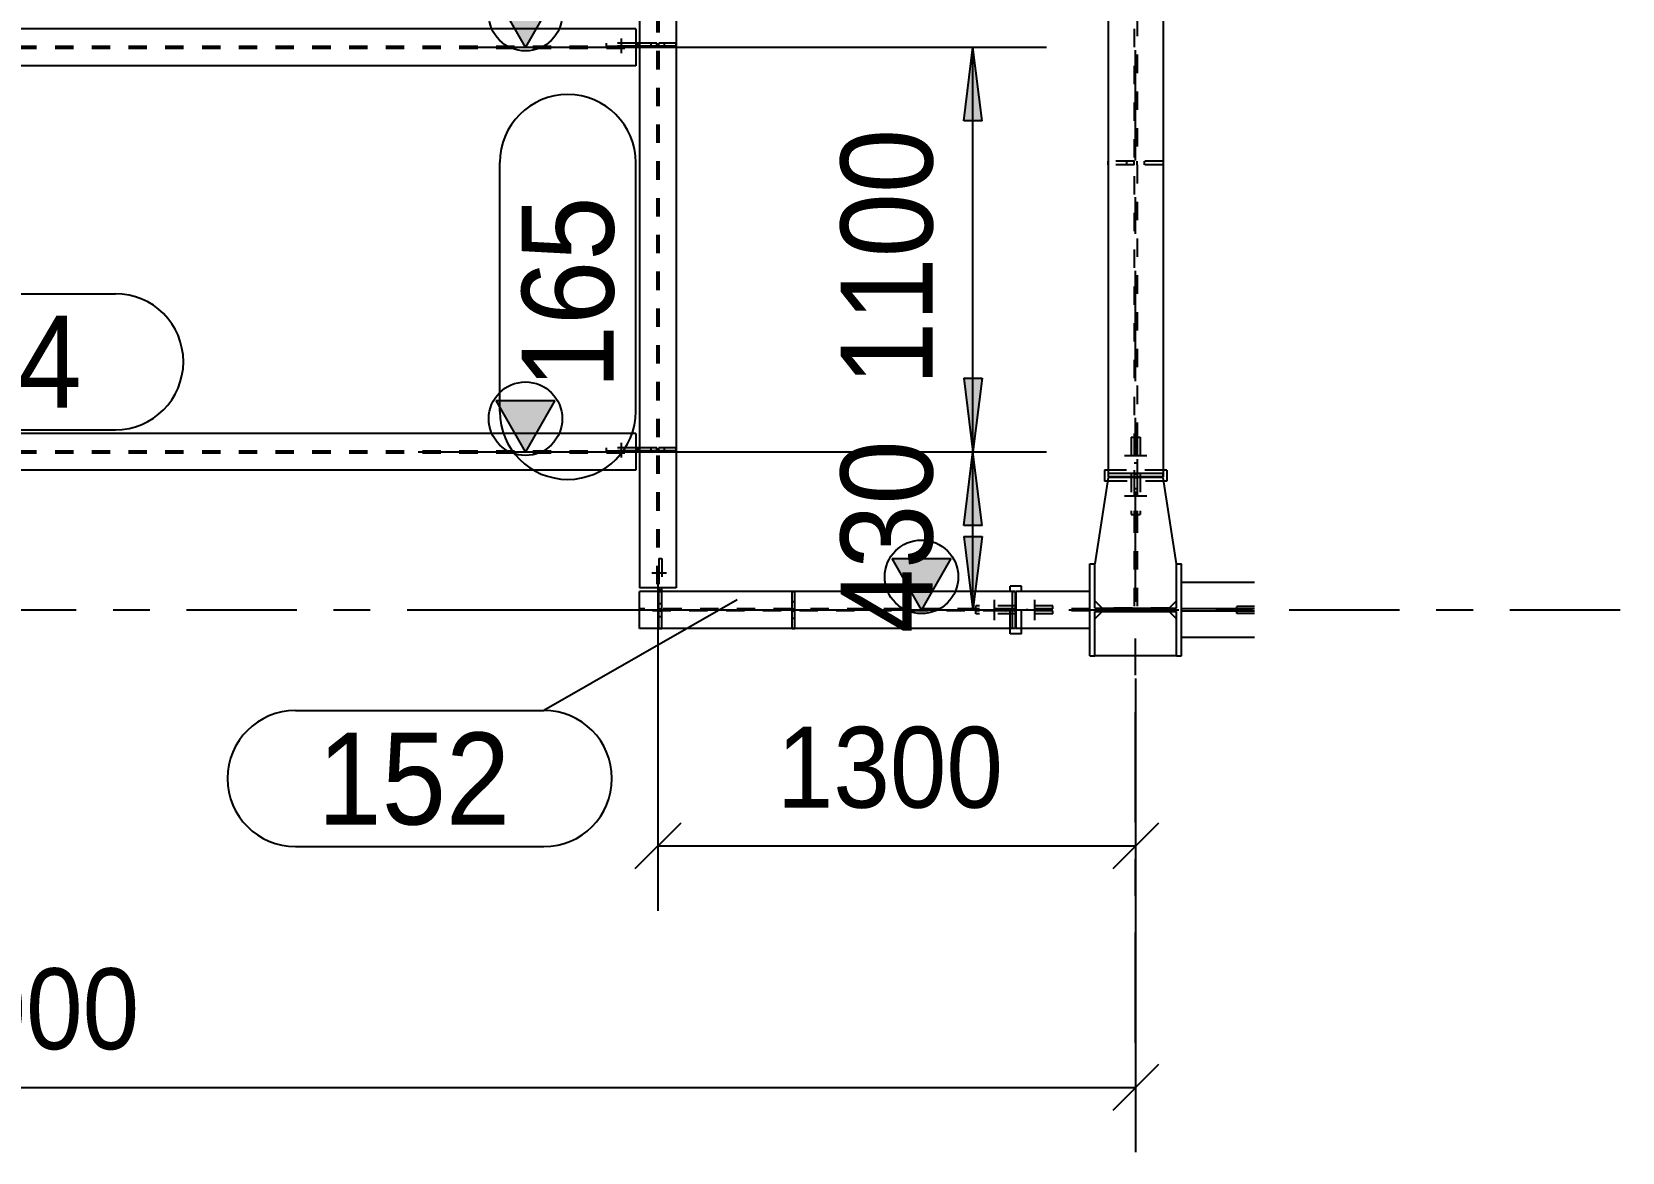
# Model space of a CAD drawing. Header units: millimetres. Extents: x 0 to 594, y 0 to 420.
# Drawn here: x 105.61 to 148.88, y 170.39 to 200.86 of the extents above; entities that cross this region are included whole.
import ezdxf

# ---------------------------------------------------------------- set-up
doc = ezdxf.new("R2010")
doc.units = ezdxf.units.MM
doc.header["$MEASUREMENT"] = 0
for name, pattern in [('XKITLINE00', [0]), ('XKITLINE02', [4, 2, -2]), ('XKITLINE03', [6, 3, -1, 1, -1]), ('XKITLINE04', [3, 0.5, -0.5, 0.5, -0.5, 0.5, -0.5])]:
    doc.linetypes.add(name, pattern=pattern)
for name, color, linetype in [('dimension', 7, 'Continuous'), ('grid', 7, 'Continuous'), ('mark', 7, 'Continuous'), ('part1', 7, 'Continuous')]:
    doc.layers.add(name, color=color, linetype=linetype)
doc.styles.add('STYLE_1', font='ARIAL.TTF', dxfattribs={"height": 0.2})

# ---------------------------------------------------------------- blocks, each defined once
blk = doc.blocks.new('*D210')
at = {"layer": 'dimension', "color": 1, "linetype": 'XKITLINE00'}
for p, q in [((162.078, 1316.238), (162.078, 1309.543)), ((162.7, 1311.925), (161.456, 1310.68)), ((102.078, 1311.303), (162.078, 1311.303))]:
    blk.add_line(p, q, dxfattribs=at)
at = {"layer": 'dimension', "color": 1, "style": 'STYLE_1', "width": 0.9}
blk.add_text('6000', height=2.2, dxfattribs=at).set_placement((128.815, 1312.343))
blk = doc.blocks.new('*D211')
at = {"layer": 'dimension', "color": 1, "linetype": 'XKITLINE00'}
for p, q in [((149.078, 1325.323), (149.078, 1316.11)), ((162.078, 1322.42), (162.078, 1316.11)), ((149.7, 1318.493), (148.456, 1317.248)), ((162.7, 1318.493), (161.456, 1317.248)), ((149.078, 1317.87), (162.078, 1317.87))]:
    blk.add_line(p, q, dxfattribs=at)
at = {"layer": 'dimension', "color": 1, "style": 'STYLE_1', "width": 0.9}
blk.add_text('1300', height=2.2, dxfattribs=at).set_placement((152.315, 1318.91))
blk = doc.blocks.new('*D214')
at = {"layer": 'grid', "color": 4, "linetype": 'XKITLINE00'}
for p, q in [((158.631, 1374.879), (165.525, 1374.879)), ((158.631, 1369.879), (165.525, 1369.879))]:
    blk.add_line(p, q, dxfattribs=at)
at = {"layer": 'grid', "color": 4, "linetype": 'XKITLINE03'}
blk.add_line((162.078, 1312.512), (162.078, 1368.879), dxfattribs=at)
at = {"layer": 'grid', "color": 4, "linetype": 'XKITLINE00'}
for centre, start, end in [((158.631, 1372.379), 90, -90), ((165.525, 1372.379), -90, 90)]:
    blk.add_arc(centre, 2.5, start, end, dxfattribs=at)
at = {"layer": 'grid', "color": 4, "style": 'STYLE_1', "width": 0.9}
blk.add_text('S2', height=3, dxfattribs=at).set_placement((159.631, 1370.879))
blk = doc.blocks.new('*D215')
at = {"layer": 'grid', "color": 4, "linetype": 'XKITLINE03'}
blk.add_line((88.256, 1324.287), (175.314, 1324.287), dxfattribs=at)
blk = doc.blocks.new('*D217')
at = {"layer": 'part1', "color": 0, "linetype": 'XKITLINE00'}
for p, q in [((160.828, 1323.037), (160.828, 1325.537)), ((160.828, 1325.537), (160.968, 1325.537)), ((160.968, 1324.332), (160.968, 1325.537)), ((163.188, 1325.537), (163.328, 1325.537)), ((163.188, 1324.332), (163.188, 1325.537)), ((163.328, 1323.037), (163.328, 1325.537)), ((160.968, 1324.332), (163.188, 1324.332)), ((160.968, 1324.242), (163.188, 1324.242)), ((160.968, 1323.037), (160.968, 1324.242)), ((163.188, 1323.037), (163.188, 1324.242)), ((160.828, 1323.037), (160.968, 1323.037)), ((163.188, 1323.037), (163.328, 1323.037))]:
    blk.add_line(p, q, dxfattribs=at)
blk = doc.blocks.new('*D229')
at = {"layer": 'part1', "color": 0, "linetype": 'XKITLINE00'}
for p, q in [((149.578, 1357.487), (148.578, 1357.487)), ((148.578, 1357.487), (148.578, 1354.817)), ((149.578, 1357.487), (149.578, 1354.817)), ((149.078, 1354.487), (148.278, 1355.887)), ((148.278, 1355.887), (149.878, 1355.887)), ((149.878, 1355.887), (149.078, 1354.487)), ((148.578, 1354.087), (148.578, 1343.087)), ((149.578, 1354.087), (149.578, 1343.087)), ((148.578, 1342.357), (148.578, 1324.887)), ((149.578, 1342.357), (149.578, 1324.887)), ((149.578, 1324.887), (148.578, 1324.887))]:
    blk.add_line(p, q, dxfattribs=at)
at = {"layer": 'part1', "color": 2, "linetype": 'XKITLINE04'}
for p, q in [((149.051, 1357.487), (149.051, 1324.887)), ((149.106, 1357.487), (149.106, 1324.887)), ((148.578, 1354.817), (148.578, 1354.087)), ((149.578, 1354.817), (149.578, 1354.087)), ((148.578, 1343.087), (148.578, 1342.357)), ((149.578, 1343.087), (149.578, 1342.357))]:
    blk.add_line(p, q, dxfattribs=at)
at = {"layer": 'part1', "color": 0, "linetype": 'XKITLINE00'}
blk.add_circle((149.078, 1355.387), 1, dxfattribs=at)
at = {"layer": 'part1', "color": 0}
blk.add_solid([(148.278, 1355.887), (149.878, 1355.887), (148.278, 1355.887), (149.078, 1354.487)], dxfattribs=at)
blk = doc.blocks.new('*D230')
at = {"layer": 'part1', "color": 0, "linetype": 'XKITLINE00'}
for p, q in [((145.478, 1328.587), (144.678, 1329.987)), ((144.678, 1329.987), (146.278, 1329.987)), ((146.278, 1329.987), (145.478, 1328.587)), ((113.678, 1329.087), (113.678, 1328.087)), ((148.478, 1329.087), (113.678, 1329.087)), ((148.478, 1329.087), (148.478, 1328.087)), ((148.478, 1328.087), (113.678, 1328.087))]:
    blk.add_line(p, q, dxfattribs=at)
at = {"layer": 'part1', "color": 2, "linetype": 'XKITLINE04'}
for p, q in [((113.678, 1328.615), (148.478, 1328.615)), ((113.678, 1328.56), (148.478, 1328.56))]:
    blk.add_line(p, q, dxfattribs=at)
at = {"layer": 'part1', "color": 0, "linetype": 'XKITLINE00'}
blk.add_circle((145.478, 1329.487), 1, dxfattribs=at)
at = {"layer": 'part1', "color": 0}
blk.add_solid([(144.678, 1329.987), (146.278, 1329.987), (144.678, 1329.987), (145.478, 1328.587)], dxfattribs=at)
blk = doc.blocks.new('*D231')
at = {"layer": 'part1', "color": 0, "linetype": 'XKITLINE00'}
for p, q in [((145.478, 1339.587), (144.678, 1340.987)), ((144.678, 1340.987), (146.278, 1340.987)), ((146.278, 1340.987), (145.478, 1339.587)), ((113.678, 1340.087), (113.678, 1339.087)), ((148.478, 1340.087), (113.678, 1340.087)), ((148.478, 1340.087), (148.478, 1339.087)), ((148.478, 1339.087), (113.678, 1339.087))]:
    blk.add_line(p, q, dxfattribs=at)
at = {"layer": 'part1', "color": 2, "linetype": 'XKITLINE04'}
for p, q in [((113.678, 1339.615), (148.478, 1339.615)), ((113.678, 1339.56), (148.478, 1339.56))]:
    blk.add_line(p, q, dxfattribs=at)
at = {"layer": 'part1', "color": 0, "linetype": 'XKITLINE00'}
blk.add_circle((145.478, 1340.487), 1, dxfattribs=at)
at = {"layer": 'part1', "color": 0}
blk.add_solid([(144.678, 1340.987), (146.278, 1340.987), (144.678, 1340.987), (145.478, 1339.587)], dxfattribs=at)
blk = doc.blocks.new('*D240')
at = {"layer": 'part1', "color": 0, "linetype": 'XKITLINE00'}
for p, q in [((156.251, 1324.287), (155.451, 1325.687)), ((155.451, 1325.687), (157.051, 1325.687)), ((157.051, 1325.687), (156.251, 1324.287)), ((148.578, 1323.787), (148.578, 1324.787)), ((158.808, 1324.787), (148.578, 1324.787)), ((158.728, 1323.787), (158.728, 1324.787)), ((158.808, 1324.26), (158.808, 1324.787)), ((158.808, 1323.787), (158.808, 1324.26)), ((158.808, 1323.787), (148.578, 1323.787))]:
    blk.add_line(p, q, dxfattribs=at)
at = {"layer": 'part1', "color": 2, "linetype": 'XKITLINE04'}
for p, q in [((158.728, 1324.787), (158.808, 1324.787)), ((158.728, 1324.315), (148.578, 1324.315)), ((158.433, 1324.26), (148.578, 1324.26)), ((158.428, 1324.26), (158.428, 1324.315)), ((158.728, 1324.26), (158.433, 1324.26)), ((158.526, 1324.26), (158.535, 1324.26)), ((158.728, 1323.787), (148.578, 1323.787))]:
    blk.add_line(p, q, dxfattribs=at)
at = {"layer": 'part1', "color": 0, "linetype": 'XKITLINE00'}
blk.add_circle((156.251, 1325.187), 1, dxfattribs=at)
at = {"layer": 'part1', "color": 0}
blk.add_solid([(155.451, 1325.687), (157.051, 1325.687), (155.451, 1325.687), (156.251, 1324.287)], dxfattribs=at)
blk = doc.blocks.new('*D289')
at = {"layer": 'dimension', "color": 1, "linetype": 'XKITLINE00'}
for p, q in [((142.562, 1328.587), (159.652, 1328.587)), ((157.402, 1326.587), (157.652, 1328.587)), ((157.652, 1324.287), (157.652, 1328.587)), ((157.902, 1326.587), (157.652, 1328.587)), ((157.902, 1326.587), (157.402, 1326.587)), ((157.402, 1326.287), (157.652, 1324.287)), ((157.402, 1326.287), (157.902, 1326.287)), ((157.902, 1326.287), (157.652, 1324.287)), ((144.675, 1324.287), (159.652, 1324.287))]:
    blk.add_line(p, q, dxfattribs=at)
at = {"layer": 'dimension', "color": 1}
for points in [[(157.652, 1328.587), (157.902, 1326.587), (157.652, 1328.587), (157.402, 1326.587)], [(157.652, 1324.287), (157.402, 1326.287), (157.652, 1324.287), (157.902, 1326.287)]]:
    blk.add_solid(points, dxfattribs=at)
at = {"layer": 'dimension', "color": 1, "style": 'STYLE_1', "width": 0.9}
blk.add_text('430', height=2.5, rotation=90.0002, dxfattribs=at).set_placement((156.552, 1323.656))
blk = doc.blocks.new('*D290')
at = {"layer": 'dimension', "color": 1, "linetype": 'XKITLINE00'}
for p, q in [((144.025, 1339.587), (159.652, 1339.587)), ((157.402, 1337.587), (157.652, 1339.587)), ((157.652, 1328.587), (157.652, 1339.587)), ((157.902, 1337.587), (157.652, 1339.587)), ((157.902, 1337.587), (157.402, 1337.587)), ((157.402, 1330.587), (157.652, 1328.587)), ((157.402, 1330.587), (157.902, 1330.587)), ((157.902, 1330.587), (157.652, 1328.587)), ((142.562, 1328.587), (159.652, 1328.587))]:
    blk.add_line(p, q, dxfattribs=at)
at = {"layer": 'dimension', "color": 1}
for points in [[(157.652, 1339.587), (157.902, 1337.587), (157.652, 1339.587), (157.402, 1337.587)], [(157.652, 1328.587), (157.402, 1330.587), (157.652, 1328.587), (157.902, 1330.587)]]:
    blk.add_solid(points, dxfattribs=at)
at = {"layer": 'dimension', "color": 1, "style": 'STYLE_1', "width": 0.9}
blk.add_text('1100', height=2.5, rotation=90.0002, dxfattribs=at).set_placement((156.552, 1330.379))
blk = doc.blocks.new('*D293')
at = {"layer": 'part1', "color": 0, "linetype": 'XKITLINE00'}
for p, q in [((161.328, 1351.467), (161.328, 1327.907)), ((162.828, 1351.467), (161.328, 1351.467)), ((161.328, 1351.367), (162.828, 1351.367)), ((162.828, 1351.467), (162.828, 1327.907)), ((162.078, 1348.467), (161.278, 1349.867)), ((161.278, 1349.867), (162.878, 1349.867)), ((162.878, 1349.867), (162.078, 1348.467)), ((161.328, 1328.007), (162.828, 1328.007)), ((162.828, 1327.907), (161.328, 1327.907))]:
    blk.add_line(p, q, dxfattribs=at)
at = {"layer": 'part1', "color": 2, "linetype": 'XKITLINE04'}
for p, q in [((162.038, 1351.387), (162.118, 1351.387)), ((162.038, 1351.387), (162.038, 1351.092)), ((162.118, 1351.387), (162.118, 1328.282)), ((162.828, 1351.367), (162.828, 1328.007)), ((162.038, 1351.087), (162.038, 1351.092)), ((162.038, 1351.087), (162.038, 1327.987)), ((162.038, 1351.087), (162.118, 1351.087)), ((161.328, 1328.287), (161.328, 1328.007)), ((162.038, 1328.287), (162.118, 1328.287)), ((162.038, 1327.987), (162.118, 1327.987)), ((162.118, 1328.282), (162.118, 1327.987)), ((162.828, 1328.007), (162.828, 1327.967)), ((162.828, 1327.907), (162.828, 1327.967))]:
    blk.add_line(p, q, dxfattribs=at)
at = {"layer": 'part1', "color": 0, "linetype": 'XKITLINE00'}
blk.add_circle((162.078, 1349.367), 1, dxfattribs=at)
at = {"layer": 'part1', "color": 0}
blk.add_solid([(161.278, 1349.867), (162.878, 1349.867), (161.278, 1349.867), (162.078, 1348.467)], dxfattribs=at)
blk = doc.blocks.new('*D309')
at = {"layer": 'mark', "color": 1, "linetype": 'XKITLINE00'}
for p, q in [((127.558, 1332.887), (134.32, 1332.887)), ((127.558, 1329.187), (134.32, 1329.187))]:
    blk.add_line(p, q, dxfattribs=at)
for centre, start, end in [((127.558, 1331.037), 90, -90), ((134.32, 1331.037), -90, 90)]:
    blk.add_arc(centre, 1.85, start, end, dxfattribs=at)
at = {"layer": 'mark', "color": 1, "style": 'STYLE_1', "width": 0.9}
blk.add_text('164', height=2.5, dxfattribs=at).set_placement((128.158, 1329.787))
blk = doc.blocks.new('*D311')
at = {"layer": 'mark', "color": 1, "linetype": 'XKITLINE00'}
for p, q in [((151.233, 1324.566), (145.981, 1321.553)), ((139.219, 1321.553), (145.981, 1321.553)), ((145.981, 1321.553), (145.981, 1321.553)), ((139.219, 1317.853), (145.981, 1317.853))]:
    blk.add_line(p, q, dxfattribs=at)
for centre, start, end in [((139.219, 1319.703), 90, -90), ((145.981, 1319.703), -90, 90)]:
    blk.add_arc(centre, 1.85, start, end, dxfattribs=at)
at = {"layer": 'mark', "color": 1, "style": 'STYLE_1', "width": 0.9}
blk.add_text('152', height=2.5, dxfattribs=at).set_placement((139.819, 1318.453))
blk = doc.blocks.new('*D313')
at = {"layer": 'mark', "color": 1, "linetype": 'XKITLINE00'}
for p, q in [((144.778, 1329.688), (144.778, 1336.451)), ((148.478, 1329.688), (148.478, 1336.451))]:
    blk.add_line(p, q, dxfattribs=at)
for centre, start, end in [((146.628, 1336.451), 0, 180), ((146.628, 1329.688), 180, 0)]:
    blk.add_arc(centre, 1.85, start, end, dxfattribs=at)
at = {"layer": 'mark', "color": 1, "style": 'STYLE_1', "width": 0.9}
blk.add_text('165', height=2.5, rotation=90.0002, dxfattribs=at).set_placement((147.878, 1330.288))
blk = doc.blocks.new('*D314')
at = {"layer": 'part1', "color": 2, "linetype": 'XKITLINE04'}
for p, q in [((149.106, 1323.787), (149.106, 1324.26)), ((149.106, 1324.26), (149.186, 1324.26)), ((149.106, 1324.11), (149.186, 1324.11)), ((149.186, 1323.787), (149.186, 1324.26)), ((149.106, 1323.787), (149.186, 1323.787))]:
    blk.add_line(p, q, dxfattribs=at)
blk = doc.blocks.new('*D315')
at = {"layer": 'part1', "color": 2, "linetype": 'XKITLINE04'}
for p, q in [((157.728, 1324.18), (157.728, 1324.26)), ((159.828, 1324.26), (157.728, 1324.26)), ((159.828, 1324.18), (157.728, 1324.18)), ((159.828, 1324.18), (159.828, 1324.26))]:
    blk.add_line(p, q, dxfattribs=at)
blk = doc.blocks.new('*D316')
at = {"layer": 'part1', "color": 2, "linetype": 'XKITLINE04'}
for p, q in [((152.73, 1323.787), (152.73, 1324.26)), ((152.73, 1324.26), (152.81, 1324.26)), ((152.73, 1324.06), (152.81, 1324.06)), ((152.81, 1323.787), (152.81, 1324.26)), ((152.73, 1323.787), (152.81, 1323.787))]:
    blk.add_line(p, q, dxfattribs=at)
blk = doc.blocks.new('*D317')
at = {"layer": 'part1', "color": 0, "linetype": 'XKITLINE00'}
for p, q in [((161.168, 1324.242), (160.968, 1324.042)), ((163.188, 1324.042), (162.988, 1324.242)), ((163.188, 1323.037), (160.968, 1323.037))]:
    blk.add_line(p, q, dxfattribs=at)
at = {"layer": 'part1', "color": 2, "linetype": 'XKITLINE04'}
for p, q in [((160.968, 1323.037), (160.968, 1324.042)), ((162.988, 1324.242), (161.168, 1324.242)), ((163.188, 1323.037), (163.188, 1324.042))]:
    blk.add_line(p, q, dxfattribs=at)
blk = doc.blocks.new('*D318')
at = {"layer": 'part1', "color": 0, "linetype": 'XKITLINE02'}
blk.add_line((149.318, 1325.287), (148.918, 1325.287), dxfattribs=at)
blk.add_line((149.318, 1325.287), (148.918, 1325.287), dxfattribs=at)
blk = doc.blocks.new('*D319')
at = {"layer": 'part1', "color": 2, "linetype": 'XKITLINE04'}
for p, q in [((149.106, 1325.687), (149.106, 1324.837)), ((149.106, 1325.687), (149.186, 1325.687)), ((149.106, 1325.687), (149.186, 1325.687)), ((149.186, 1325.687), (149.186, 1324.887)), ((149.106, 1324.315), (149.106, 1324.787)), ((149.106, 1324.787), (149.186, 1324.787)), ((149.106, 1324.787), (149.186, 1324.787)), ((149.106, 1324.465), (149.186, 1324.465)), ((149.186, 1324.315), (149.186, 1324.787)), ((149.106, 1324.315), (149.186, 1324.315))]:
    blk.add_line(p, q, dxfattribs=at)
at = {"layer": 'part1', "color": 0, "linetype": 'XKITLINE00'}
for p, q in [((149.106, 1324.887), (149.106, 1324.797)), ((149.186, 1324.787), (149.186, 1324.887)), ((149.106, 1324.837), (149.186, 1324.837)), ((149.106, 1324.789), (149.106, 1324.797)), ((149.106, 1324.787), (149.106, 1324.789))]:
    blk.add_line(p, q, dxfattribs=at)
blk = doc.blocks.new('*D320')
at = {"layer": 'part1', "color": 2, "linetype": 'XKITLINE04'}
for p, q in [((149.578, 1328.698), (149.106, 1328.698)), ((149.106, 1328.618), (149.106, 1328.698)), ((149.578, 1328.618), (149.106, 1328.618)), ((149.256, 1328.618), (149.256, 1328.698)), ((149.578, 1328.618), (149.578, 1328.698))]:
    blk.add_line(p, q, dxfattribs=at)
blk = doc.blocks.new('*D321')
at = {"layer": 'part1', "color": 0, "linetype": 'XKITLINE02'}
blk.add_line((148.078, 1328.829), (148.078, 1328.429), dxfattribs=at)
blk.add_line((148.078, 1328.829), (148.078, 1328.429), dxfattribs=at)
blk = doc.blocks.new('*D322')
at = {"layer": 'part1', "color": 2, "linetype": 'XKITLINE04'}
for p, q in [((148.478, 1328.698), (147.678, 1328.698)), ((147.678, 1328.618), (147.678, 1328.698)), ((147.678, 1328.618), (147.678, 1328.698)), ((148.478, 1328.618), (147.678, 1328.618)), ((149.051, 1328.698), (148.578, 1328.698)), ((148.578, 1328.618), (148.578, 1328.698)), ((148.578, 1328.618), (148.578, 1328.698)), ((149.051, 1328.618), (148.578, 1328.618)), ((148.901, 1328.618), (148.901, 1328.698)), ((149.051, 1328.618), (149.051, 1328.698))]:
    blk.add_line(p, q, dxfattribs=at)
at = {"layer": 'part1', "color": 0, "linetype": 'XKITLINE00'}
for p, q in [((148.578, 1328.698), (148.478, 1328.698)), ((148.569, 1328.618), (148.478, 1328.618)), ((148.528, 1328.618), (148.528, 1328.698)), ((148.569, 1328.618), (148.576, 1328.618)), ((148.576, 1328.618), (148.578, 1328.618))]:
    blk.add_line(p, q, dxfattribs=at)
blk = doc.blocks.new('*D323')
at = {"layer": 'part1', "color": 2, "linetype": 'XKITLINE04'}
for p, q in [((149.578, 1339.698), (149.106, 1339.698)), ((149.106, 1339.618), (149.106, 1339.698)), ((149.578, 1339.618), (149.106, 1339.618)), ((149.256, 1339.618), (149.256, 1339.698)), ((149.578, 1339.618), (149.578, 1339.698))]:
    blk.add_line(p, q, dxfattribs=at)
blk = doc.blocks.new('*D324')
at = {"layer": 'part1', "color": 0, "linetype": 'XKITLINE02'}
blk.add_line((148.078, 1339.829), (148.078, 1339.429), dxfattribs=at)
blk.add_line((148.078, 1339.829), (148.078, 1339.429), dxfattribs=at)
blk = doc.blocks.new('*D325')
at = {"layer": 'part1', "color": 2, "linetype": 'XKITLINE04'}
for p, q in [((148.478, 1339.698), (147.678, 1339.698)), ((147.678, 1339.618), (147.678, 1339.698)), ((147.678, 1339.618), (147.678, 1339.698)), ((148.478, 1339.618), (147.678, 1339.618)), ((149.051, 1339.698), (148.578, 1339.698)), ((148.578, 1339.618), (148.578, 1339.698)), ((148.578, 1339.618), (148.578, 1339.698)), ((149.051, 1339.618), (148.578, 1339.618)), ((148.901, 1339.618), (148.901, 1339.698)), ((149.051, 1339.618), (149.051, 1339.698))]:
    blk.add_line(p, q, dxfattribs=at)
at = {"layer": 'part1', "color": 0, "linetype": 'XKITLINE00'}
for p, q in [((148.578, 1339.698), (148.478, 1339.698)), ((148.569, 1339.618), (148.478, 1339.618)), ((148.528, 1339.618), (148.528, 1339.698)), ((148.569, 1339.618), (148.576, 1339.618)), ((148.576, 1339.618), (148.578, 1339.618))]:
    blk.add_line(p, q, dxfattribs=at)
blk = doc.blocks.new('*D329')
at = {"layer": 'part1', "color": 2, "linetype": 'XKITLINE04'}
for p, q in [((152.73, 1324.315), (152.73, 1324.787)), ((152.73, 1324.787), (152.81, 1324.787)), ((152.73, 1324.515), (152.81, 1324.515)), ((152.81, 1324.315), (152.81, 1324.787)), ((152.73, 1324.315), (152.81, 1324.315))]:
    blk.add_line(p, q, dxfattribs=at)
blk = doc.blocks.new('*D330')
at = {"layer": 'part1', "color": 0, "linetype": 'XKITLINE00'}
for p, q in [((160.828, 1324.787), (158.828, 1324.787)), ((158.828, 1323.787), (158.828, 1324.787)), ((160.828, 1323.787), (158.828, 1323.787))]:
    blk.add_line(p, q, dxfattribs=at)
at = {"layer": 'part1', "color": 2, "linetype": 'XKITLINE04'}
for p, q in [((160.828, 1323.787), (160.828, 1324.787)), ((160.828, 1324.315), (158.828, 1324.315)), ((160.828, 1324.26), (158.828, 1324.26)), ((159.128, 1324.26), (159.128, 1324.315))]:
    blk.add_line(p, q, dxfattribs=at)
blk = doc.blocks.new('*D331')
at = {"layer": 'part1', "color": 2, "linetype": 'XKITLINE04'}
for p, q in [((157.728, 1324.315), (157.728, 1324.395)), ((159.828, 1324.395), (157.728, 1324.395)), ((159.828, 1324.315), (157.728, 1324.315)), ((159.828, 1324.315), (159.828, 1324.395))]:
    blk.add_line(p, q, dxfattribs=at)
blk = doc.blocks.new('*D332')
at = {"layer": 'part1', "color": 0, "linetype": 'XKITLINE00'}
for p, q in [((158.968, 1324.937), (158.668, 1324.937)), ((158.668, 1324.787), (158.668, 1324.937)), ((158.968, 1324.787), (158.968, 1324.937)), ((158.668, 1323.637), (158.668, 1323.787)), ((158.968, 1323.637), (158.668, 1323.637)), ((158.968, 1323.637), (158.968, 1323.787))]:
    blk.add_line(p, q, dxfattribs=at)
at = {"layer": 'part1', "color": 2, "linetype": 'XKITLINE04'}
for p, q in [((158.668, 1323.787), (158.668, 1324.787)), ((158.968, 1323.787), (158.968, 1324.787))]:
    blk.add_line(p, q, dxfattribs=at)
blk = doc.blocks.new('*D333')
at = {"layer": 'part1', "color": 0, "linetype": 'XKITLINE02'}
blk.add_line((159.328, 1324.562), (159.328, 1324.012), dxfattribs=at)
blk.add_line((159.328, 1324.562), (159.328, 1324.012), dxfattribs=at)
blk = doc.blocks.new('*D334')
at = {"layer": 'part1', "color": 0, "linetype": 'XKITLINE02'}
blk.add_line((158.228, 1324.562), (158.228, 1324.012), dxfattribs=at)
blk.add_line((158.228, 1324.562), (158.228, 1324.012), dxfattribs=at)
blk = doc.blocks.new('*D344')
at = {"layer": 'part1', "color": 2, "linetype": 'XKITLINE04'}
for p, q in [((161.168, 1324.242), (160.968, 1324.042)), ((160.968, 1323.037), (160.968, 1324.042)), ((162.988, 1324.242), (161.168, 1324.242)), ((163.188, 1324.042), (162.988, 1324.242)), ((163.188, 1323.037), (163.188, 1324.042)), ((163.188, 1323.037), (160.968, 1323.037))]:
    blk.add_line(p, q, dxfattribs=at)
blk = doc.blocks.new('*D345')
at = {"layer": 'part1', "color": 0, "linetype": 'XKITLINE00'}
for p, q in [((164.828, 1324.195), (164.828, 1324.255)), ((165.314, 1324.255), (164.828, 1324.255)), ((165.314, 1324.195), (164.828, 1324.195))]:
    blk.add_line(p, q, dxfattribs=at)
blk = doc.blocks.new('*D346')
at = {"layer": 'part1', "color": 0, "linetype": 'XKITLINE00'}
for p, q in [((164.828, 1324.32), (164.828, 1324.38)), ((165.314, 1324.38), (164.828, 1324.38)), ((165.314, 1324.32), (164.828, 1324.32))]:
    blk.add_line(p, q, dxfattribs=at)
blk = doc.blocks.new('*D347')
at = {"layer": 'part1', "color": 2, "linetype": 'XKITLINE04'}
for p, q in [((163.328, 1324.32), (163.328, 1325.037)), ((163.328, 1323.537), (163.328, 1324.255))]:
    blk.add_line(p, q, dxfattribs=at)
at = {"layer": 'part1', "color": 0, "linetype": 'XKITLINE00'}
for p, q in [((165.314, 1325.037), (163.328, 1325.037)), ((163.328, 1324.255), (163.328, 1324.32)), ((165.314, 1324.32), (163.328, 1324.32)), ((165.314, 1324.255), (163.328, 1324.255)), ((165.314, 1323.537), (163.328, 1323.537))]:
    blk.add_line(p, q, dxfattribs=at)
blk = doc.blocks.new('*D348')
at = {"layer": 'part1', "color": 0, "linetype": 'XKITLINE00'}
for p, q in [((161.228, 1328.087), (161.228, 1327.787)), ((161.328, 1328.087), (161.228, 1328.087)), ((162.928, 1328.087), (162.828, 1328.087)), ((162.928, 1328.087), (162.928, 1327.787)), ((161.313, 1327.787), (161.228, 1327.787)), ((162.928, 1327.787), (162.844, 1327.787))]:
    blk.add_line(p, q, dxfattribs=at)
at = {"layer": 'part1', "color": 2, "linetype": 'XKITLINE04'}
for p, q in [((162.828, 1328.087), (161.328, 1328.087)), ((162.844, 1327.787), (161.313, 1327.787))]:
    blk.add_line(p, q, dxfattribs=at)
blk = doc.blocks.new('*D349')
at = {"layer": 'part1', "color": 0, "linetype": 'XKITLINE00'}
for p, q in [((161.328, 1327.887), (160.968, 1325.537)), ((162.828, 1327.887), (161.328, 1327.887)), ((163.188, 1325.537), (162.828, 1327.887)), ((161.168, 1324.332), (160.968, 1324.532)), ((163.188, 1324.532), (162.988, 1324.332))]:
    blk.add_line(p, q, dxfattribs=at)
at = {"layer": 'part1', "color": 2, "linetype": 'XKITLINE04'}
for p, q in [((160.968, 1324.532), (160.968, 1325.537)), ((163.188, 1324.532), (163.188, 1325.537)), ((162.988, 1324.332), (161.168, 1324.332))]:
    blk.add_line(p, q, dxfattribs=at)
blk = doc.blocks.new('*D350')
at = {"layer": 'part1', "color": 2, "linetype": 'XKITLINE04'}
for p, q in [((162.038, 1327.887), (162.038, 1324.332)), ((162.038, 1327.887), (162.118, 1327.887)), ((162.118, 1327.887), (162.118, 1324.332)), ((162.038, 1327.587), (162.118, 1327.587)), ((162.038, 1324.532), (162.118, 1324.532)), ((162.038, 1324.332), (162.118, 1324.332))]:
    blk.add_line(p, q, dxfattribs=at)
blk = doc.blocks.new('*D351')
at = {"layer": 'part1', "color": 2, "linetype": 'XKITLINE04'}
for p, q in [((161.958, 1328.987), (162.038, 1328.987)), ((161.958, 1328.987), (161.958, 1326.887)), ((162.038, 1328.987), (162.038, 1326.887)), ((161.958, 1326.887), (162.038, 1326.887))]:
    blk.add_line(p, q, dxfattribs=at)
blk = doc.blocks.new('*D352')
at = {"layer": 'part1', "color": 2, "linetype": 'XKITLINE04'}
for p, q in [((162.118, 1328.987), (162.198, 1328.987)), ((162.118, 1328.987), (162.118, 1326.887)), ((162.198, 1328.987), (162.198, 1326.887)), ((162.118, 1326.887), (162.198, 1326.887))]:
    blk.add_line(p, q, dxfattribs=at)
blk = doc.blocks.new('*D353')
at = {"layer": 'part1', "color": 0, "linetype": 'XKITLINE02'}
blk.add_line((161.778, 1328.487), (162.378, 1328.487), dxfattribs=at)
blk.add_line((161.778, 1328.487), (162.378, 1328.487), dxfattribs=at)
blk.add_line((161.778, 1328.487), (162.378, 1328.487), dxfattribs=at)
blk.add_line((161.778, 1328.487), (162.378, 1328.487), dxfattribs=at)
blk.add_line((161.778, 1328.487), (162.378, 1328.487), dxfattribs=at)
blk = doc.blocks.new('*D354')
at = {"layer": 'part1', "color": 0, "linetype": 'XKITLINE02'}
blk.add_line((161.778, 1327.387), (162.378, 1327.387), dxfattribs=at)
blk.add_line((161.778, 1327.387), (162.378, 1327.387), dxfattribs=at)
blk.add_line((161.778, 1327.387), (162.378, 1327.387), dxfattribs=at)
blk.add_line((161.778, 1327.387), (162.378, 1327.387), dxfattribs=at)
blk.add_line((161.778, 1327.387), (162.378, 1327.387), dxfattribs=at)
blk = doc.blocks.new('*D356')
at = {"layer": 'part1', "color": 2, "linetype": 'XKITLINE04'}
for p, q in [((161.328, 1336.387), (161.328, 1336.487)), ((162.038, 1336.487), (161.328, 1336.487)), ((162.038, 1336.387), (161.328, 1336.387)), ((161.838, 1336.387), (161.838, 1336.487)), ((162.038, 1336.387), (162.038, 1336.487))]:
    blk.add_line(p, q, dxfattribs=at)
blk = doc.blocks.new('*D357')
at = {"layer": 'part1', "color": 2, "linetype": 'XKITLINE04'}
for p, q in [((162.828, 1336.487), (162.118, 1336.487)), ((162.118, 1336.387), (162.118, 1336.487)), ((162.828, 1336.387), (162.118, 1336.387)), ((162.318, 1336.387), (162.318, 1336.487)), ((162.834, 1336.487), (162.836, 1336.487)), ((162.834, 1336.387), (162.836, 1336.387))]:
    blk.add_line(p, q, dxfattribs=at)
at = {"layer": 'part1', "color": 0, "linetype": 'XKITLINE00'}
for p, q in [((162.836, 1336.487), (162.828, 1336.487)), ((162.836, 1336.387), (162.828, 1336.387)), ((162.836, 1336.387), (162.836, 1336.487))]:
    blk.add_line(p, q, dxfattribs=at)

msp = doc.modelspace()

# ---------------------------------------------------------------- block references
at = {"layer": 'dimension'}
for name in ['*D290', '*D289', '*D211', '*D210']:
    msp.add_blockref(name, (-26.435, -1139.151), dxfattribs=at)
at = {"layer": 'grid'}
for name in ['*D214', '*D215']:
    msp.add_blockref(name, (-26.435, -1139.151), dxfattribs=at)
at = {"layer": 'mark'}
for name in ['*D313', '*D309', '*D311']:
    msp.add_blockref(name, (-26.435, -1139.151), dxfattribs=at)
at = {"layer": 'part1'}
for name in ['*D229', '*D293', '*D231', '*D325', '*D324', '*D323', '*D356', '*D357', '*D230', '*D322', '*D321', '*D320', '*D351', '*D352', '*D353', '*D349', '*D348', '*D350', '*D354', '*D240', '*D319', '*D318', '*D217', '*D329', '*D332', '*D330', '*D347', '*D331', '*D334', '*D333', '*D346', '*D314', '*D316', '*D315', '*D317', '*D344', '*D345']:
    msp.add_blockref(name, (-26.435, -1139.151), dxfattribs=at)

doc.saveas('drawing.dxf')
